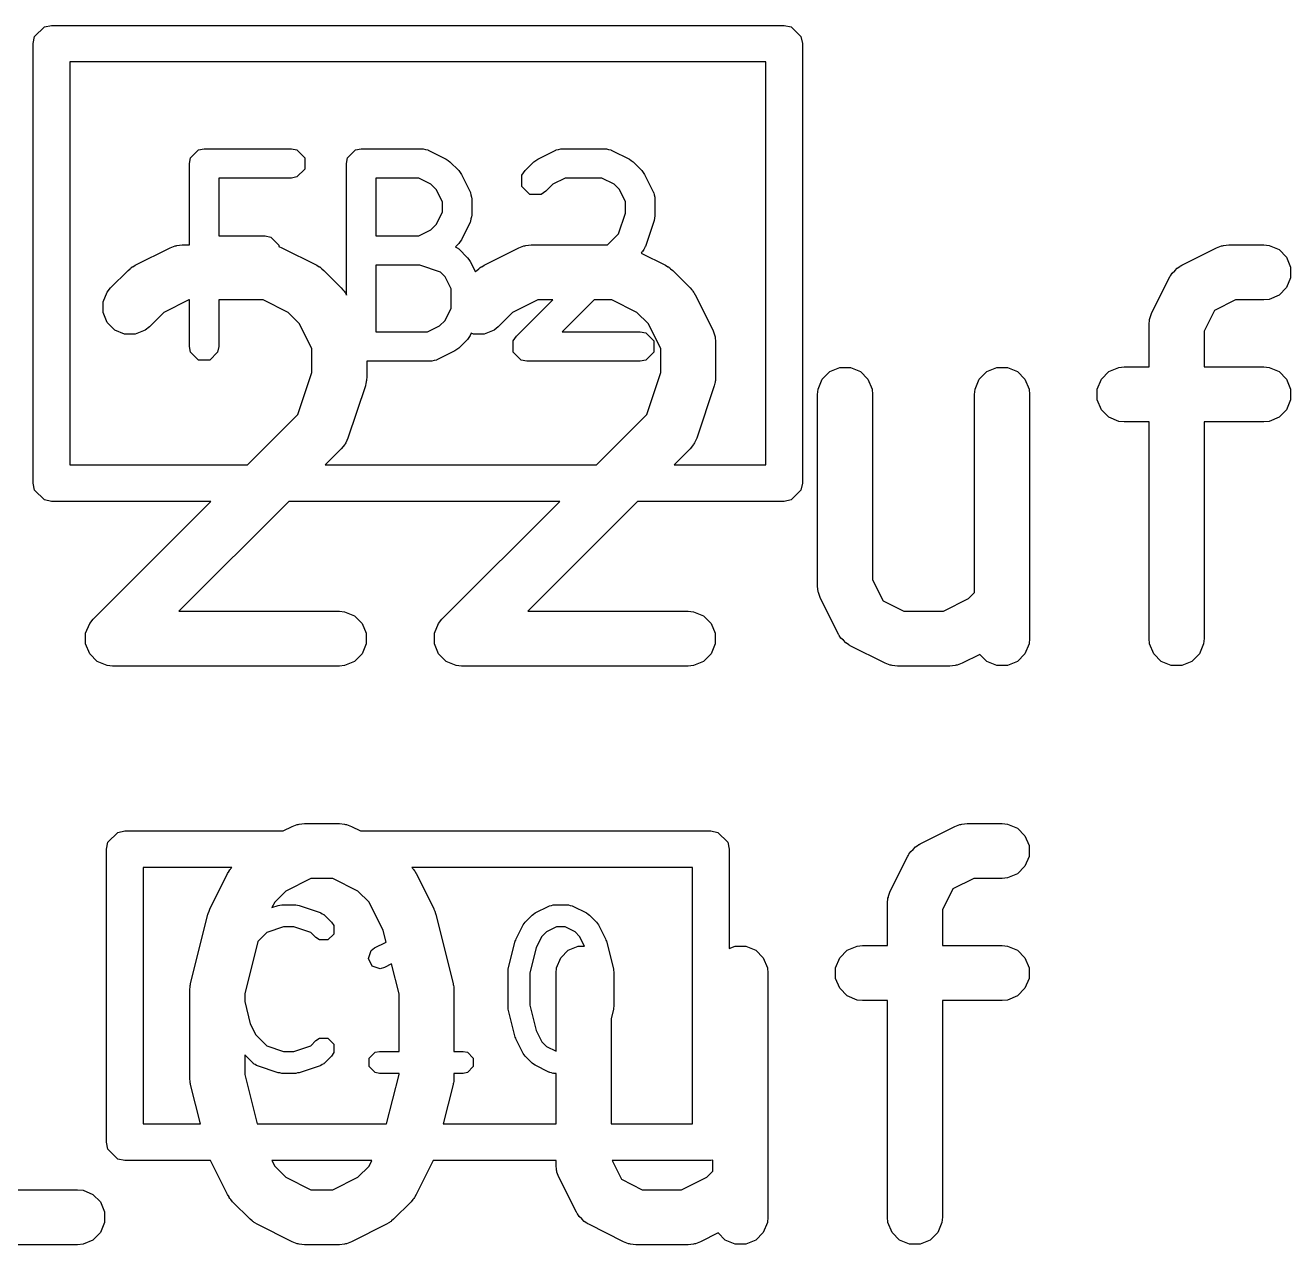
# Model space of a CAD drawing. Extents: x 2.08 to 4.63, y -4.92 to -2.81.
# Drawn here: x 3.757 to 3.893, y -3.4913 to -3.3602 of the extents above; entities that cross this region are included whole.
import ezdxf

# ---------------------------------------------------------------- set-up
doc = ezdxf.new("R2010")
doc.units = 0
doc.header["$MEASUREMENT"] = 0
doc.layers.add('BLACK', color=7, linetype='CONTINUOUS')

msp = doc.modelspace()

# ---------------------------------------------------------------- linework, layer by layer
at = {"layer": 'BLACK', "linetype": 'CONTINUOUS'}
for p, q in [((3.75802, -3.36145), (3.75909, -3.36039)), ((3.75909, -3.36039), (3.75984, -3.36024)), ((3.75984, -3.36024), (3.83858, -3.36024)), ((3.83858, -3.36024), (3.83934, -3.36039)), ((3.83934, -3.36039), (3.8404, -3.36145)), ((3.75787, -3.3622), (3.75802, -3.36145)), ((3.8404, -3.36145), (3.84055, -3.3622)), ((3.75787, -3.40945), (3.75787, -3.3622)), ((3.84055, -3.3622), (3.84055, -3.40945)), ((3.76181, -3.36417), (3.76181, -3.40748)), ((3.83661, -3.36417), (3.76181, -3.36417)), ((3.83661, -3.40748), (3.83661, -3.36417)), ((3.77479, -3.37448), (3.77564, -3.37363)), ((3.77564, -3.37363), (3.77625, -3.37351)), ((3.77625, -3.37351), (3.78562, -3.37351)), ((3.78562, -3.37351), (3.78622, -3.37363)), ((3.78622, -3.37363), (3.78708, -3.37448)), ((3.79166, -3.37448), (3.79252, -3.37363)), ((3.79252, -3.37363), (3.79312, -3.37351)), ((3.79312, -3.37351), (3.79968, -3.37351)), ((3.79968, -3.37351), (3.79976, -3.37353)), ((3.79976, -3.37353), (3.79979, -3.37351)), ((3.79979, -3.37351), (3.80004, -3.37358)), ((3.80004, -3.37358), (3.80028, -3.37363)), ((3.80028, -3.37363), (3.80031, -3.37366)), ((3.80031, -3.37366), (3.80039, -3.37368)), ((3.80039, -3.37368), (3.80226, -3.37461)), ((3.8121, -3.37461), (3.81398, -3.37368)), ((3.81398, -3.37368), (3.81405, -3.37366)), ((3.81405, -3.37366), (3.81408, -3.37363)), ((3.81408, -3.37363), (3.81432, -3.37358)), ((3.81432, -3.37358), (3.81457, -3.37351)), ((3.81457, -3.37351), (3.8146, -3.37353)), ((3.8146, -3.37353), (3.81468, -3.37351)), ((3.81468, -3.37351), (3.81937, -3.37351)), ((3.81937, -3.37351), (3.81944, -3.37353)), ((3.81944, -3.37353), (3.81948, -3.37351)), ((3.81948, -3.37351), (3.81972, -3.37358)), ((3.81972, -3.37358), (3.81997, -3.37363)), ((3.81997, -3.37363), (3.81999, -3.37366)), ((3.81999, -3.37366), (3.82007, -3.37368)), ((3.82007, -3.37368), (3.82195, -3.37461)), ((3.77467, -3.37508), (3.77479, -3.37448)), ((3.77467, -3.38385), (3.77467, -3.37508)), ((3.78708, -3.37569), (3.78622, -3.37654)), ((3.78708, -3.37448), (3.78708, -3.37569)), ((3.79154, -3.37508), (3.79166, -3.37448)), ((3.79154, -3.38924), (3.79154, -3.37508)), ((3.80226, -3.37461), (3.80246, -3.37477)), ((3.80246, -3.37477), (3.80267, -3.37491)), ((3.80267, -3.37491), (3.80361, -3.37585)), ((3.81075, -3.37585), (3.81169, -3.37491)), ((3.81169, -3.37491), (3.8119, -3.37477)), ((3.8119, -3.37477), (3.8121, -3.37461)), ((3.82195, -3.37461), (3.82214, -3.37477)), ((3.82214, -3.37477), (3.82235, -3.37491)), ((3.82235, -3.37491), (3.82329, -3.37585)), ((3.78562, -3.37666), (3.77782, -3.37666)), ((3.77782, -3.37666), (3.77782, -3.38288)), ((3.78622, -3.37654), (3.78562, -3.37666)), ((3.79931, -3.37666), (3.79469, -3.37666)), ((3.79469, -3.37666), (3.79469, -3.38288)), ((3.80062, -3.37732), (3.79931, -3.37666)), ((3.80361, -3.37585), (3.80375, -3.37606)), ((3.80375, -3.37606), (3.8039, -3.37626)), ((3.8039, -3.37626), (3.80484, -3.37813)), ((3.81041, -3.37636), (3.81075, -3.37585)), ((3.81041, -3.37756), (3.81041, -3.37636)), ((3.81505, -3.37666), (3.81374, -3.37732)), ((3.81899, -3.37666), (3.81505, -3.37666)), ((3.82031, -3.37732), (3.81899, -3.37666)), ((3.82329, -3.37585), (3.82343, -3.37606)), ((3.82343, -3.37606), (3.82359, -3.37626)), ((3.82359, -3.37626), (3.82452, -3.37813)), ((3.8012, -3.37789), (3.80062, -3.37732)), ((3.80186, -3.37921), (3.8012, -3.37789)), ((3.80484, -3.37813), (3.80486, -3.37821)), ((3.80486, -3.37821), (3.80489, -3.37823)), ((3.80489, -3.37823), (3.80493, -3.37848)), ((3.81126, -3.37841), (3.81041, -3.37756)), ((3.81247, -3.37841), (3.81126, -3.37841)), ((3.81298, -3.37807), (3.81247, -3.37841)), ((3.81374, -3.37732), (3.81298, -3.37807)), ((3.82088, -3.37789), (3.82031, -3.37732)), ((3.82154, -3.37921), (3.82088, -3.37789)), ((3.82452, -3.37813), (3.82455, -3.37821)), ((3.82455, -3.37821), (3.82457, -3.37823)), ((3.82457, -3.37823), (3.82462, -3.37848)), ((3.80186, -3.38034), (3.80186, -3.37921)), ((3.80493, -3.37848), (3.805, -3.37872)), ((3.805, -3.37872), (3.80499, -3.37876)), ((3.80499, -3.37876), (3.80501, -3.37883)), ((3.80501, -3.37883), (3.80501, -3.38071)), ((3.82154, -3.38045), (3.82154, -3.37921)), ((3.82462, -3.37848), (3.82469, -3.37872)), ((3.82469, -3.37872), (3.82468, -3.37876)), ((3.82468, -3.37876), (3.82469, -3.37883)), ((3.82469, -3.37883), (3.82469, -3.38071)), ((3.8012, -3.38165), (3.80186, -3.38034)), ((3.80493, -3.38106), (3.80489, -3.38131)), ((3.805, -3.38082), (3.80493, -3.38106)), ((3.80501, -3.38071), (3.80499, -3.38079)), ((3.80499, -3.38079), (3.805, -3.38082)), ((3.8208, -3.38267), (3.82154, -3.38045)), ((3.82464, -3.38096), (3.82461, -3.38121)), ((3.82469, -3.38071), (3.82464, -3.38096)), ((3.79931, -3.38288), (3.80062, -3.38223)), ((3.80062, -3.38223), (3.8012, -3.38165)), ((3.80484, -3.38141), (3.8039, -3.38329)), ((3.80486, -3.38134), (3.80484, -3.38141)), ((3.80489, -3.38131), (3.80486, -3.38134)), ((3.82461, -3.38121), (3.82367, -3.38402)), ((3.77323, -3.38395), (3.77333, -3.38391)), ((3.77333, -3.38391), (3.7739, -3.38385)), ((3.7739, -3.38385), (3.77467, -3.38385)), ((3.77782, -3.38288), (3.78281, -3.38288)), ((3.78281, -3.38288), (3.78341, -3.383)), ((3.78341, -3.383), (3.78426, -3.38386)), ((3.78426, -3.38386), (3.78426, -3.38403)), ((3.79469, -3.38288), (3.79931, -3.38288)), ((3.80361, -3.3837), (3.80326, -3.38405)), ((3.80375, -3.38349), (3.80361, -3.3837)), ((3.8039, -3.38329), (3.80375, -3.38349)), ((3.81072, -3.38395), (3.81082, -3.38391)), ((3.81082, -3.38391), (3.8114, -3.38385)), ((3.8114, -3.38385), (3.81962, -3.38385)), ((3.81962, -3.38385), (3.8208, -3.38267)), ((3.88572, -3.38395), (3.88581, -3.38391)), ((3.88581, -3.38391), (3.88639, -3.38385)), ((3.88639, -3.38385), (3.89014, -3.38385)), ((3.89014, -3.38385), (3.89071, -3.38391)), ((3.89071, -3.38391), (3.89178, -3.38435)), ((3.76883, -3.38604), (3.77258, -3.38416)), ((3.77258, -3.38416), (3.77312, -3.38396)), ((3.77312, -3.38396), (3.77323, -3.38395)), ((3.78426, -3.38403), (3.7846, -3.38416)), ((3.7846, -3.38416), (3.78835, -3.38604)), ((3.80326, -3.38405), (3.80331, -3.38408)), ((3.80331, -3.38408), (3.80353, -3.38421)), ((3.80353, -3.38421), (3.80354, -3.38424)), ((3.80354, -3.38424), (3.80361, -3.38428)), ((3.80361, -3.38428), (3.80454, -3.38522)), ((3.80454, -3.38522), (3.80468, -3.38543)), ((3.80633, -3.38604), (3.81008, -3.38416)), ((3.81008, -3.38416), (3.81062, -3.38396)), ((3.81062, -3.38396), (3.81072, -3.38395)), ((3.82329, -3.38463), (3.82321, -3.38472)), ((3.82321, -3.38472), (3.82584, -3.38604)), ((3.82334, -3.38457), (3.82329, -3.38463)), ((3.82337, -3.38455), (3.82334, -3.38457)), ((3.82349, -3.38433), (3.82337, -3.38455)), ((3.82363, -3.38412), (3.82349, -3.38433)), ((3.82367, -3.38402), (3.82363, -3.38409)), ((3.82363, -3.38409), (3.82363, -3.38412)), ((3.88132, -3.38604), (3.88507, -3.38416)), ((3.88507, -3.38416), (3.88561, -3.38396)), ((3.88561, -3.38396), (3.88572, -3.38395)), ((3.89178, -3.38435), (3.89259, -3.38516)), ((3.89259, -3.38516), (3.89303, -3.38623)), ((3.76619, -3.38847), (3.76807, -3.38659)), ((3.76807, -3.38659), (3.76829, -3.3864)), ((3.76829, -3.3864), (3.76834, -3.38635)), ((3.76834, -3.38635), (3.76843, -3.38629)), ((3.76843, -3.38629), (3.76851, -3.38622)), ((3.76851, -3.38622), (3.76859, -3.38619)), ((3.76859, -3.38619), (3.76883, -3.38604)), ((3.78835, -3.38604), (3.7886, -3.38619)), ((3.7886, -3.38619), (3.78867, -3.38622)), ((3.78867, -3.38622), (3.78875, -3.38629)), ((3.78875, -3.38629), (3.78884, -3.38635)), ((3.78884, -3.38635), (3.78889, -3.3864)), ((3.78889, -3.3864), (3.78911, -3.38659)), ((3.78911, -3.38659), (3.79099, -3.38847)), ((3.79943, -3.38603), (3.79469, -3.38603)), ((3.79469, -3.38603), (3.79469, -3.39319)), ((3.80164, -3.38677), (3.79943, -3.38603)), ((3.80468, -3.38543), (3.80484, -3.38563)), ((3.80484, -3.38563), (3.8054, -3.38675)), ((3.8054, -3.38675), (3.80556, -3.38659)), ((3.80556, -3.38659), (3.80579, -3.3864)), ((3.80579, -3.3864), (3.80584, -3.38635)), ((3.80584, -3.38635), (3.80593, -3.38629)), ((3.80593, -3.38629), (3.80601, -3.38622)), ((3.80601, -3.38622), (3.80608, -3.38619)), ((3.80608, -3.38619), (3.80633, -3.38604)), ((3.82584, -3.38604), (3.82609, -3.38619)), ((3.82609, -3.38619), (3.82616, -3.38622)), ((3.82616, -3.38622), (3.82624, -3.38629)), ((3.82624, -3.38629), (3.82633, -3.38635)), ((3.82633, -3.38635), (3.82638, -3.3864)), ((3.82638, -3.3864), (3.82661, -3.38659)), ((3.82661, -3.38659), (3.82848, -3.38847)), ((3.88031, -3.38687), (3.88059, -3.38663)), ((3.88059, -3.38663), (3.88083, -3.38635)), ((3.88083, -3.38635), (3.88112, -3.38616)), ((3.88112, -3.38616), (3.88118, -3.38611)), ((3.88118, -3.38611), (3.88122, -3.3861)), ((3.88122, -3.3861), (3.88132, -3.38604)), ((3.89303, -3.38623), (3.89303, -3.38738)), ((3.80214, -3.38727), (3.80164, -3.38677)), ((3.80279, -3.38858), (3.80214, -3.38727)), ((3.87812, -3.39111), (3.88, -3.38736)), ((3.88, -3.38736), (3.88006, -3.38726)), ((3.88006, -3.38726), (3.88007, -3.38722)), ((3.88007, -3.38722), (3.88012, -3.38716)), ((3.88012, -3.38716), (3.88031, -3.38687)), ((3.89303, -3.38738), (3.89259, -3.38844)), ((3.76538, -3.38998), (3.76582, -3.38891)), ((3.76582, -3.38891), (3.76619, -3.38847)), ((3.79099, -3.38847), (3.79117, -3.38869)), ((3.79117, -3.38869), (3.79123, -3.38874)), ((3.79123, -3.38874), (3.79129, -3.38883)), ((3.79129, -3.38883), (3.79136, -3.38891)), ((3.79136, -3.38891), (3.79139, -3.38898)), ((3.79139, -3.38898), (3.79154, -3.38923)), ((3.79154, -3.38923), (3.79154, -3.38924)), ((3.80279, -3.39065), (3.80279, -3.38858)), ((3.82848, -3.38847), (3.82867, -3.38869)), ((3.82867, -3.38869), (3.82873, -3.38874)), ((3.82873, -3.38874), (3.82879, -3.38883)), ((3.82879, -3.38883), (3.82885, -3.38891)), ((3.82885, -3.38891), (3.82888, -3.38898)), ((3.82888, -3.38898), (3.82904, -3.38923)), ((3.82904, -3.38923), (3.83091, -3.39298)), ((3.89178, -3.38926), (3.89071, -3.3897)), ((3.89259, -3.38844), (3.89178, -3.38926)), ((3.76538, -3.39113), (3.76538, -3.38998)), ((3.7746, -3.38976), (3.7719, -3.39111)), ((3.77467, -3.38976), (3.7746, -3.38976)), ((3.77467, -3.39477), (3.77467, -3.38976)), ((3.78258, -3.38976), (3.77782, -3.38976)), ((3.77782, -3.38976), (3.77782, -3.39477)), ((3.78528, -3.39111), (3.78258, -3.38976)), ((3.80214, -3.39196), (3.80279, -3.39065)), ((3.8121, -3.38976), (3.8094, -3.39111)), ((3.80982, -3.39366), (3.81372, -3.38976)), ((3.81372, -3.38976), (3.8121, -3.38976)), ((3.81817, -3.38976), (3.81473, -3.39319)), ((3.82008, -3.38976), (3.81817, -3.38976)), ((3.82277, -3.39111), (3.82008, -3.38976)), ((3.88709, -3.38976), (3.88484, -3.39088)), ((3.89014, -3.38976), (3.88709, -3.38976)), ((3.89071, -3.3897), (3.89014, -3.38976)), ((3.76582, -3.39219), (3.76538, -3.39113)), ((3.7719, -3.39111), (3.77037, -3.39264)), ((3.78647, -3.3923), (3.78528, -3.39111)), ((3.80156, -3.39254), (3.80214, -3.39196)), ((3.8094, -3.39111), (3.80786, -3.39264)), ((3.82397, -3.3923), (3.82277, -3.39111)), ((3.87781, -3.39243), (3.87787, -3.39185)), ((3.87787, -3.39185), (3.87791, -3.39175)), ((3.87791, -3.39175), (3.87792, -3.39165)), ((3.87792, -3.39165), (3.87812, -3.39111)), ((3.88484, -3.39088), (3.88372, -3.39313)), ((3.76664, -3.39301), (3.76582, -3.39219)), ((3.7677, -3.39345), (3.76664, -3.39301)), ((3.76992, -3.39301), (3.76885, -3.39345)), ((3.77037, -3.39264), (3.76992, -3.39301)), ((3.78782, -3.395), (3.78647, -3.3923)), ((3.79469, -3.39319), (3.80025, -3.39319)), ((3.80025, -3.39319), (3.80156, -3.39254)), ((3.80496, -3.39335), (3.80484, -3.3936)), ((3.8052, -3.39345), (3.80496, -3.39335)), ((3.80741, -3.39301), (3.80635, -3.39345)), ((3.80786, -3.39264), (3.80741, -3.39301)), ((3.81473, -3.39319), (3.82312, -3.39319)), ((3.82312, -3.39319), (3.82372, -3.39331)), ((3.82372, -3.39331), (3.82457, -3.39417)), ((3.82532, -3.395), (3.82397, -3.3923)), ((3.83091, -3.39298), (3.83112, -3.39352)), ((3.87781, -3.39697), (3.87781, -3.39243)), ((3.88372, -3.39313), (3.88372, -3.39697)), ((3.76885, -3.39345), (3.7677, -3.39345)), ((3.77479, -3.39537), (3.77467, -3.39477)), ((3.77782, -3.39477), (3.7777, -3.39537)), ((3.80454, -3.39401), (3.80361, -3.39495)), ((3.80468, -3.3938), (3.80454, -3.39401)), ((3.80484, -3.3936), (3.80468, -3.3938)), ((3.80635, -3.39345), (3.8052, -3.39345)), ((3.80947, -3.39417), (3.80982, -3.39366)), ((3.80947, -3.39537), (3.80947, -3.39417)), ((3.82457, -3.39417), (3.82457, -3.39537)), ((3.83112, -3.39352), (3.83113, -3.39363)), ((3.83113, -3.39363), (3.83117, -3.39373)), ((3.83117, -3.39373), (3.83122, -3.3943)), ((3.83122, -3.3943), (3.83122, -3.39805)), ((3.77564, -3.39622), (3.77479, -3.39537)), ((3.7777, -3.39537), (3.77685, -3.39622)), ((3.78782, -3.39757), (3.78782, -3.395)), ((3.8032, -3.39524), (3.80132, -3.39618)), ((3.8034, -3.39509), (3.8032, -3.39524)), ((3.80361, -3.39495), (3.8034, -3.39509)), ((3.81033, -3.39622), (3.80947, -3.39537)), ((3.82457, -3.39537), (3.82372, -3.39622)), ((3.82532, -3.39757), (3.82532, -3.395)), ((3.77685, -3.39622), (3.77564, -3.39622)), ((3.80062, -3.39634), (3.79373, -3.39634)), ((3.79373, -3.39634), (3.79373, -3.39805)), ((3.8007, -3.39633), (3.80062, -3.39634)), ((3.80073, -3.39634), (3.8007, -3.39633)), ((3.80097, -3.39627), (3.80073, -3.39634)), ((3.80122, -3.39622), (3.80097, -3.39627)), ((3.80125, -3.3962), (3.80122, -3.39622)), ((3.80132, -3.39618), (3.80125, -3.3962)), ((3.81093, -3.39634), (3.81033, -3.39622)), ((3.82312, -3.39634), (3.81093, -3.39634)), ((3.82372, -3.39622), (3.82312, -3.39634)), ((3.84269, -3.39829), (3.8435, -3.39747)), ((3.8435, -3.39747), (3.84457, -3.39703)), ((3.84457, -3.39703), (3.84572, -3.39703)), ((3.84572, -3.39703), (3.84678, -3.39747)), ((3.84678, -3.39747), (3.8476, -3.39829)), ((3.85956, -3.39829), (3.86038, -3.39747)), ((3.86038, -3.39747), (3.86144, -3.39703)), ((3.86144, -3.39703), (3.86259, -3.39703)), ((3.86259, -3.39703), (3.86366, -3.39747)), ((3.86366, -3.39747), (3.86447, -3.39829)), ((3.87269, -3.39829), (3.8735, -3.39747)), ((3.8735, -3.39747), (3.87456, -3.39703)), ((3.87456, -3.39703), (3.87514, -3.39697)), ((3.87514, -3.39697), (3.87781, -3.39697)), ((3.88372, -3.39697), (3.89014, -3.39697)), ((3.89014, -3.39697), (3.89071, -3.39703)), ((3.89071, -3.39703), (3.89178, -3.39747)), ((3.89178, -3.39747), (3.89259, -3.39829)), ((3.78632, -3.40208), (3.78782, -3.39757)), ((3.79364, -3.3987), (3.79358, -3.39899)), ((3.79367, -3.39863), (3.79364, -3.3987)), ((3.79368, -3.39852), (3.79367, -3.39863)), ((3.79371, -3.39842), (3.79368, -3.39852)), ((3.79373, -3.39805), (3.7937, -3.39834)), ((3.7937, -3.39834), (3.79371, -3.39842)), ((3.82382, -3.40208), (3.82532, -3.39757)), ((3.83114, -3.3987), (3.83107, -3.39899)), ((3.83117, -3.39863), (3.83114, -3.3987)), ((3.83118, -3.39852), (3.83117, -3.39863)), ((3.8312, -3.39842), (3.83118, -3.39852)), ((3.83122, -3.39805), (3.8312, -3.39834)), ((3.8312, -3.39834), (3.8312, -3.39842)), ((3.84225, -3.39935), (3.84269, -3.39829)), ((3.8476, -3.39829), (3.84804, -3.39935)), ((3.85912, -3.39935), (3.85956, -3.39829)), ((3.86447, -3.39829), (3.86491, -3.39935)), ((3.87224, -3.39935), (3.87269, -3.39829)), ((3.89259, -3.39829), (3.89303, -3.39935)), ((3.79358, -3.39899), (3.7917, -3.40461)), ((3.83107, -3.39899), (3.8292, -3.40461)), ((3.84219, -3.39993), (3.84225, -3.39935)), ((3.84219, -3.42055), (3.84219, -3.39993)), ((3.84804, -3.39935), (3.8481, -3.39993)), ((3.8481, -3.39993), (3.8481, -3.41985)), ((3.85906, -3.39993), (3.85912, -3.39935)), ((3.85906, -3.4212), (3.85906, -3.39993)), ((3.86491, -3.39935), (3.86497, -3.39993)), ((3.86497, -3.39993), (3.86497, -3.42617)), ((3.87224, -3.4005), (3.87224, -3.39935)), ((3.89303, -3.39935), (3.89303, -3.4005)), ((3.87269, -3.40157), (3.87224, -3.4005)), ((3.8735, -3.40238), (3.87269, -3.40157)), ((3.89259, -3.40157), (3.89178, -3.40238)), ((3.89303, -3.4005), (3.89259, -3.40157)), ((3.78092, -3.40748), (3.78632, -3.40208)), ((3.81842, -3.40748), (3.82382, -3.40208)), ((3.87456, -3.40282), (3.8735, -3.40238)), ((3.87514, -3.40288), (3.87456, -3.40282)), ((3.87781, -3.40288), (3.87514, -3.40288)), ((3.87781, -3.42617), (3.87781, -3.40288)), ((3.89014, -3.40288), (3.88372, -3.40288)), ((3.88372, -3.40288), (3.88372, -3.42617)), ((3.89071, -3.40282), (3.89014, -3.40288)), ((3.89178, -3.40238), (3.89071, -3.40282)), ((3.79136, -3.40532), (3.79099, -3.40576)), ((3.7914, -3.40522), (3.79136, -3.40532)), ((3.79147, -3.40514), (3.7914, -3.40522)), ((3.7917, -3.40461), (3.79147, -3.40514)), ((3.82885, -3.40532), (3.82848, -3.40576)), ((3.82889, -3.40522), (3.82885, -3.40532)), ((3.82896, -3.40514), (3.82889, -3.40522)), ((3.8292, -3.40461), (3.82896, -3.40514)), ((3.79099, -3.40576), (3.78927, -3.40748)), ((3.82848, -3.40576), (3.82677, -3.40748)), ((3.76181, -3.40748), (3.78092, -3.40748)), ((3.78927, -3.40748), (3.81842, -3.40748)), ((3.82677, -3.40748), (3.83661, -3.40748)), ((3.75802, -3.4102), (3.75787, -3.40945)), ((3.84055, -3.40945), (3.8404, -3.4102)), ((3.75909, -3.41127), (3.75802, -3.4102)), ((3.8404, -3.4102), (3.83934, -3.41127)), ((3.75984, -3.41142), (3.75909, -3.41127)), ((3.77698, -3.41142), (3.75984, -3.41142)), ((3.76432, -3.42409), (3.77698, -3.41142)), ((3.78534, -3.41142), (3.77353, -3.42322)), ((3.81448, -3.41142), (3.78534, -3.41142)), ((3.80181, -3.42409), (3.81448, -3.41142)), ((3.82283, -3.41142), (3.81103, -3.42322)), ((3.83858, -3.41142), (3.82283, -3.41142)), ((3.83934, -3.41127), (3.83858, -3.41142)), ((3.84225, -3.42113), (3.84219, -3.42055)), ((3.8481, -3.41985), (3.84922, -3.4221)), ((3.84229, -3.42122), (3.84225, -3.42113)), ((3.8423, -3.42133), (3.84229, -3.42122)), ((3.8425, -3.42187), (3.8423, -3.42133)), ((3.84438, -3.42562), (3.8425, -3.42187)), ((3.8557, -3.42322), (3.85839, -3.42187)), ((3.85839, -3.42187), (3.85906, -3.4212)), ((3.77353, -3.42322), (3.79078, -3.42322)), ((3.79078, -3.42322), (3.79135, -3.42328)), ((3.79135, -3.42328), (3.79242, -3.42372)), ((3.81103, -3.42322), (3.82827, -3.42322)), ((3.82827, -3.42322), (3.82885, -3.42328)), ((3.82885, -3.42328), (3.82991, -3.42372)), ((3.84922, -3.4221), (3.85147, -3.42322)), ((3.85147, -3.42322), (3.8557, -3.42322)), ((3.76351, -3.4256), (3.76395, -3.42453)), ((3.76395, -3.42453), (3.76432, -3.42409)), ((3.79242, -3.42372), (3.79323, -3.42453)), ((3.79323, -3.42453), (3.79367, -3.4256)), ((3.801, -3.4256), (3.80144, -3.42453)), ((3.80144, -3.42453), (3.80181, -3.42409)), ((3.82991, -3.42372), (3.83073, -3.42453)), ((3.83073, -3.42453), (3.83117, -3.4256)), ((3.76351, -3.42675), (3.76351, -3.4256)), ((3.79367, -3.4256), (3.79367, -3.42675)), ((3.801, -3.42675), (3.801, -3.4256)), ((3.83117, -3.4256), (3.83117, -3.42675)), ((3.84444, -3.42572), (3.84438, -3.42562)), ((3.84445, -3.42576), (3.84444, -3.42572)), ((3.8445, -3.42582), (3.84445, -3.42576)), ((3.84469, -3.42611), (3.8445, -3.42582)), ((3.76395, -3.42781), (3.76351, -3.42675)), ((3.79367, -3.42675), (3.79323, -3.42781)), ((3.80144, -3.42781), (3.801, -3.42675)), ((3.83117, -3.42675), (3.83073, -3.42781)), ((3.84497, -3.42635), (3.84469, -3.42611)), ((3.84521, -3.42663), (3.84497, -3.42635)), ((3.8455, -3.42682), (3.84521, -3.42663)), ((3.84556, -3.42686), (3.8455, -3.42682)), ((3.8456, -3.42688), (3.84556, -3.42686)), ((3.8457, -3.42694), (3.8456, -3.42688)), ((3.84945, -3.42881), (3.8457, -3.42694)), ((3.86491, -3.42675), (3.86447, -3.42781)), ((3.86497, -3.42617), (3.86491, -3.42675)), ((3.87787, -3.42675), (3.87781, -3.42617)), ((3.87831, -3.42781), (3.87787, -3.42675)), ((3.88366, -3.42675), (3.88322, -3.42781)), ((3.88372, -3.42617), (3.88366, -3.42675)), ((3.76476, -3.42863), (3.76395, -3.42781)), ((3.76583, -3.42907), (3.76476, -3.42863)), ((3.79242, -3.42863), (3.79135, -3.42907)), ((3.79323, -3.42781), (3.79242, -3.42863)), ((3.80226, -3.42863), (3.80144, -3.42781)), ((3.80332, -3.42907), (3.80226, -3.42863)), ((3.82991, -3.42863), (3.82885, -3.42907)), ((3.83073, -3.42781), (3.82991, -3.42863)), ((3.85961, -3.42787), (3.85771, -3.42881)), ((3.86038, -3.42863), (3.85961, -3.42787)), ((3.86144, -3.42907), (3.86038, -3.42863)), ((3.86366, -3.42863), (3.86259, -3.42907)), ((3.86447, -3.42781), (3.86366, -3.42863)), ((3.87912, -3.42863), (3.87831, -3.42781)), ((3.88019, -3.42907), (3.87912, -3.42863)), ((3.88241, -3.42863), (3.88134, -3.42907)), ((3.88322, -3.42781), (3.88241, -3.42863)), ((3.7664, -3.42913), (3.76583, -3.42907)), ((3.79078, -3.42913), (3.7664, -3.42913)), ((3.79135, -3.42907), (3.79078, -3.42913)), ((3.8039, -3.42913), (3.80332, -3.42907)), ((3.82827, -3.42913), (3.8039, -3.42913)), ((3.82885, -3.42907), (3.82827, -3.42913)), ((3.84999, -3.42902), (3.84945, -3.42881)), ((3.85009, -3.42903), (3.84999, -3.42902)), ((3.85019, -3.42907), (3.85009, -3.42903)), ((3.85077, -3.42913), (3.85019, -3.42907)), ((3.85639, -3.42913), (3.85077, -3.42913)), ((3.85697, -3.42907), (3.85639, -3.42913)), ((3.85707, -3.42903), (3.85697, -3.42907)), ((3.85717, -3.42902), (3.85707, -3.42903)), ((3.85771, -3.42881), (3.85717, -3.42902)), ((3.86259, -3.42907), (3.86144, -3.42907)), ((3.88134, -3.42907), (3.88019, -3.42907)), ((3.78474, -3.44685), (3.78571, -3.44637)), ((3.78571, -3.44637), (3.78625, -3.44616)), ((3.78625, -3.44616), (3.78635, -3.44615)), ((3.78635, -3.44615), (3.78645, -3.44611)), ((3.78645, -3.44611), (3.78703, -3.44606)), ((3.78703, -3.44606), (3.79078, -3.44606)), ((3.79078, -3.44606), (3.79135, -3.44611)), ((3.79135, -3.44611), (3.79145, -3.44615)), ((3.79145, -3.44615), (3.79156, -3.44616)), ((3.79156, -3.44616), (3.7921, -3.44637)), ((3.7921, -3.44637), (3.79306, -3.44685)), ((3.8532, -3.44824), (3.85695, -3.44637)), ((3.85695, -3.44637), (3.85749, -3.44616)), ((3.85749, -3.44616), (3.85759, -3.44615)), ((3.85759, -3.44615), (3.85769, -3.44611)), ((3.85769, -3.44611), (3.85827, -3.44606)), ((3.85827, -3.44606), (3.86202, -3.44606)), ((3.86202, -3.44606), (3.86259, -3.44611)), ((3.86259, -3.44611), (3.86366, -3.44655)), ((3.7659, -3.44807), (3.76696, -3.447)), ((3.76696, -3.447), (3.76772, -3.44685)), ((3.76772, -3.44685), (3.78474, -3.44685)), ((3.79306, -3.44685), (3.83071, -3.44685)), ((3.83071, -3.44685), (3.83146, -3.447)), ((3.83146, -3.447), (3.83253, -3.44807)), ((3.86366, -3.44655), (3.86447, -3.44737)), ((3.86447, -3.44737), (3.86491, -3.44843)), ((3.76575, -3.44882), (3.7659, -3.44807)), ((3.76575, -3.48031), (3.76575, -3.44882)), ((3.83253, -3.44807), (3.83268, -3.44882)), ((3.83268, -3.44882), (3.83268, -3.4595)), ((3.852, -3.44936), (3.85219, -3.44907)), ((3.85219, -3.44907), (3.85247, -3.44883)), ((3.85247, -3.44883), (3.85271, -3.44855)), ((3.85271, -3.44855), (3.853, -3.44837)), ((3.853, -3.44837), (3.85306, -3.44832)), ((3.85306, -3.44832), (3.8531, -3.4483)), ((3.8531, -3.4483), (3.8532, -3.44824)), ((3.86491, -3.44843), (3.86491, -3.44958)), ((3.85, -3.45331), (3.85188, -3.44956)), ((3.85188, -3.44956), (3.85194, -3.44947)), ((3.85194, -3.44947), (3.85195, -3.44942)), ((3.85195, -3.44942), (3.852, -3.44936)), ((3.86491, -3.44958), (3.86447, -3.45065)), ((3.76969, -3.45079), (3.76969, -3.47835)), ((3.77922, -3.45079), (3.76969, -3.45079)), ((3.77689, -3.45519), (3.77876, -3.45144)), ((3.77876, -3.45144), (3.77892, -3.45119)), ((3.77892, -3.45119), (3.77895, -3.45112)), ((3.77895, -3.45112), (3.77901, -3.45104)), ((3.77901, -3.45104), (3.77907, -3.45095)), ((3.77907, -3.45095), (3.77913, -3.4509)), ((3.77913, -3.4509), (3.77922, -3.45079)), ((3.79858, -3.45079), (3.79867, -3.4509)), ((3.82874, -3.45079), (3.79858, -3.45079)), ((3.79867, -3.4509), (3.79873, -3.45095)), ((3.79873, -3.45095), (3.79879, -3.45104)), ((3.79879, -3.45104), (3.79886, -3.45112)), ((3.79886, -3.45112), (3.79889, -3.45119)), ((3.79889, -3.45119), (3.79904, -3.45144)), ((3.79904, -3.45144), (3.80092, -3.45519)), ((3.82874, -3.47835), (3.82874, -3.45079)), ((3.86259, -3.4519), (3.86202, -3.45196)), ((3.86366, -3.45146), (3.86259, -3.4519)), ((3.86447, -3.45065), (3.86366, -3.45146)), ((3.78772, -3.45196), (3.78503, -3.45331)), ((3.79008, -3.45196), (3.78772, -3.45196)), ((3.79278, -3.45331), (3.79008, -3.45196)), ((3.85672, -3.45308), (3.8556, -3.45533)), ((3.85896, -3.45196), (3.85672, -3.45308)), ((3.86202, -3.45196), (3.85896, -3.45196)), ((3.78383, -3.45451), (3.78354, -3.45509)), ((3.78503, -3.45331), (3.78383, -3.45451)), ((3.79397, -3.45451), (3.79278, -3.45331)), ((3.79549, -3.45754), (3.79397, -3.45451)), ((3.84969, -3.45463), (3.84975, -3.45406)), ((3.84969, -3.45918), (3.84969, -3.45463)), ((3.84975, -3.45406), (3.84979, -3.45396)), ((3.84979, -3.45396), (3.8498, -3.45385)), ((3.8498, -3.45385), (3.85, -3.45331)), ((3.77479, -3.46329), (3.77666, -3.45579)), ((3.77666, -3.45579), (3.77668, -3.45575)), ((3.77668, -3.45573), (3.77677, -3.45549)), ((3.77668, -3.45575), (3.77668, -3.45573)), ((3.77677, -3.45549), (3.77686, -3.45525)), ((3.77686, -3.45525), (3.77687, -3.45523)), ((3.77687, -3.45523), (3.77689, -3.45519)), ((3.78354, -3.45509), (3.78422, -3.45486)), ((3.78422, -3.45486), (3.7844, -3.45484)), ((3.7844, -3.45484), (3.78459, -3.4548)), ((3.78459, -3.4548), (3.78609, -3.4548)), ((3.78609, -3.4548), (3.78628, -3.45484)), ((3.78628, -3.45484), (3.78646, -3.45486)), ((3.78646, -3.45486), (3.78871, -3.45561)), ((3.78871, -3.45561), (3.78876, -3.45564)), ((3.78876, -3.45564), (3.78879, -3.45564)), ((3.78879, -3.45564), (3.78895, -3.45575)), ((3.78895, -3.45575), (3.78911, -3.45584)), ((3.78911, -3.45584), (3.78912, -3.45586)), ((3.78912, -3.45586), (3.78917, -3.4559)), ((3.78917, -3.4559), (3.78992, -3.45665)), ((3.80092, -3.45519), (3.80093, -3.45523)), ((3.80093, -3.45523), (3.80095, -3.45525)), ((3.80095, -3.45525), (3.80103, -3.45549)), ((3.80103, -3.45549), (3.80112, -3.45573)), ((3.80112, -3.45573), (3.80112, -3.45575)), ((3.80112, -3.45575), (3.80114, -3.45579)), ((3.80114, -3.45579), (3.80301, -3.46329)), ((3.81075, -3.45665), (3.8115, -3.4559)), ((3.8115, -3.4559), (3.81166, -3.45579)), ((3.81166, -3.45579), (3.81181, -3.45567)), ((3.81181, -3.45567), (3.81331, -3.45492)), ((3.81331, -3.45492), (3.81336, -3.45491)), ((3.81336, -3.45491), (3.81338, -3.45489)), ((3.81338, -3.45489), (3.81357, -3.45485)), ((3.81357, -3.45485), (3.81375, -3.4548)), ((3.81375, -3.4548), (3.81378, -3.45481)), ((3.81378, -3.45481), (3.81384, -3.4548)), ((3.81384, -3.4548), (3.81534, -3.4548)), ((3.81534, -3.4548), (3.81539, -3.45481)), ((3.81539, -3.45481), (3.81542, -3.4548)), ((3.81542, -3.4548), (3.8156, -3.45485)), ((3.8156, -3.45485), (3.81579, -3.45489)), ((3.81579, -3.45489), (3.81581, -3.45491)), ((3.81581, -3.45491), (3.81586, -3.45492)), ((3.81586, -3.45492), (3.81736, -3.45567)), ((3.81736, -3.45567), (3.81751, -3.45579)), ((3.81751, -3.45579), (3.81767, -3.4559)), ((3.81767, -3.4559), (3.81842, -3.45665)), ((3.8556, -3.45533), (3.8556, -3.45918)), ((3.78478, -3.45716), (3.78298, -3.45776)), ((3.7859, -3.45716), (3.78478, -3.45716)), ((3.7877, -3.45776), (3.7859, -3.45716)), ((3.78992, -3.45665), (3.79018, -3.45703)), ((3.79018, -3.45703), (3.79018, -3.45793)), ((3.80978, -3.45845), (3.81053, -3.45695)), ((3.81053, -3.45695), (3.81065, -3.4568)), ((3.81065, -3.4568), (3.81075, -3.45665)), ((3.81411, -3.45716), (3.81304, -3.4577)), ((3.81506, -3.45716), (3.81411, -3.45716)), ((3.81614, -3.4577), (3.81506, -3.45716)), ((3.81842, -3.45665), (3.81853, -3.4568)), ((3.81853, -3.4568), (3.81864, -3.45695)), ((3.81864, -3.45695), (3.81939, -3.45845)), ((3.78298, -3.45776), (3.78202, -3.45872)), ((3.78825, -3.45832), (3.7877, -3.45776)), ((3.78864, -3.45857), (3.78825, -3.45832)), ((3.78954, -3.45857), (3.78864, -3.45857)), ((3.79018, -3.45793), (3.78954, -3.45857)), ((3.79581, -3.4588), (3.79549, -3.45754)), ((3.80894, -3.46169), (3.80969, -3.45869)), ((3.80969, -3.45869), (3.80975, -3.45858)), ((3.80975, -3.45858), (3.80978, -3.45845)), ((3.81256, -3.45818), (3.81195, -3.45939)), ((3.81304, -3.4577), (3.81256, -3.45818)), ((3.81661, -3.45818), (3.81614, -3.4577)), ((3.81714, -3.45924), (3.81661, -3.45818)), ((3.81939, -3.45845), (3.81943, -3.45858)), ((3.81943, -3.45858), (3.81948, -3.45869)), ((3.81948, -3.45869), (3.82023, -3.46169)), ((3.78202, -3.45872), (3.78061, -3.46437)), ((3.79391, -3.46056), (3.7942, -3.45971)), ((3.7942, -3.45971), (3.79456, -3.45942)), ((3.79456, -3.45942), (3.79581, -3.4588)), ((3.81195, -3.45939), (3.81127, -3.46213)), ((3.81457, -3.46049), (3.81538, -3.45968)), ((3.81538, -3.45968), (3.81645, -3.45924)), ((3.81645, -3.45924), (3.81714, -3.45924)), ((3.83268, -3.4595), (3.83332, -3.45924)), ((3.83332, -3.45924), (3.83447, -3.45924)), ((3.83447, -3.45924), (3.83554, -3.45968)), ((3.83554, -3.45968), (3.83635, -3.46049)), ((3.84456, -3.46049), (3.84538, -3.45968)), ((3.84538, -3.45968), (3.84644, -3.45924)), ((3.84644, -3.45924), (3.84702, -3.45918)), ((3.84702, -3.45918), (3.84969, -3.45918)), ((3.8556, -3.45918), (3.86202, -3.45918)), ((3.86202, -3.45918), (3.86259, -3.45924)), ((3.86259, -3.45924), (3.86366, -3.45968)), ((3.86366, -3.45968), (3.86447, -3.46049)), ((3.79431, -3.46137), (3.79391, -3.46056)), ((3.79517, -3.46166), (3.79431, -3.46137)), ((3.79639, -3.46115), (3.79562, -3.46154)), ((3.7972, -3.46437), (3.79639, -3.46115)), ((3.81413, -3.46156), (3.81457, -3.46049)), ((3.83635, -3.46049), (3.83679, -3.46156)), ((3.84412, -3.46156), (3.84456, -3.46049)), ((3.86447, -3.46049), (3.86491, -3.46156)), ((3.79562, -3.46154), (3.79517, -3.46166)), ((3.80891, -3.46198), (3.80893, -3.46184)), ((3.80891, -3.46573), (3.80891, -3.46198)), ((3.80893, -3.46184), (3.80894, -3.46169)), ((3.81127, -3.46213), (3.81127, -3.46558)), ((3.81407, -3.46213), (3.81413, -3.46156)), ((3.81407, -3.47053), (3.81407, -3.46213)), ((3.82023, -3.46169), (3.82024, -3.46184)), ((3.82024, -3.46184), (3.82027, -3.46198)), ((3.82027, -3.46198), (3.82027, -3.46573)), ((3.83679, -3.46156), (3.83685, -3.46213)), ((3.83685, -3.46213), (3.83685, -3.48838)), ((3.84412, -3.46271), (3.84412, -3.46156)), ((3.84456, -3.46377), (3.84412, -3.46271)), ((3.86491, -3.46271), (3.86447, -3.46377)), ((3.86491, -3.46156), (3.86491, -3.46271)), ((3.7747, -3.46386), (3.77474, -3.46365)), ((3.77471, -3.46391), (3.7747, -3.46386)), ((3.7747, -3.46401), (3.77471, -3.46391)), ((3.7747, -3.47338), (3.7747, -3.46401)), ((3.77474, -3.46365), (3.77476, -3.46343)), ((3.77476, -3.46343), (3.77477, -3.46339)), ((3.77477, -3.46339), (3.77479, -3.46329)), ((3.80301, -3.46329), (3.80303, -3.46339)), ((3.80303, -3.46339), (3.80305, -3.46343)), ((3.80305, -3.46343), (3.80307, -3.46365)), ((3.80307, -3.46365), (3.8031, -3.46386)), ((3.8031, -3.46386), (3.80309, -3.46391)), ((3.80309, -3.46391), (3.8031, -3.46401)), ((3.8031, -3.46401), (3.8031, -3.47055)), ((3.84538, -3.46459), (3.84456, -3.46377)), ((3.86447, -3.46377), (3.86366, -3.46459)), ((3.78061, -3.46437), (3.78061, -3.46517)), ((3.78061, -3.46517), (3.7812, -3.46757)), ((3.7972, -3.47055), (3.7972, -3.46437)), ((3.84644, -3.46503), (3.84538, -3.46459)), ((3.84702, -3.46508), (3.84644, -3.46503)), ((3.84969, -3.46508), (3.84702, -3.46508)), ((3.84969, -3.48838), (3.84969, -3.46508)), ((3.86202, -3.46508), (3.8556, -3.46508)), ((3.8556, -3.46508), (3.8556, -3.48838)), ((3.86259, -3.46503), (3.86202, -3.46508)), ((3.86366, -3.46459), (3.86259, -3.46503)), ((3.80893, -3.46587), (3.80891, -3.46573)), ((3.80894, -3.46602), (3.80893, -3.46587)), ((3.80969, -3.46902), (3.80894, -3.46602)), ((3.81127, -3.46558), (3.81195, -3.46832)), ((3.82023, -3.46602), (3.81998, -3.46704)), ((3.82024, -3.46587), (3.82023, -3.46602)), ((3.82027, -3.46573), (3.82024, -3.46587)), ((3.7812, -3.46757), (3.78181, -3.46878)), ((3.81998, -3.46704), (3.81998, -3.47835)), ((3.78181, -3.46878), (3.78298, -3.46995)), ((3.7877, -3.46995), (3.78825, -3.46939)), ((3.78825, -3.46939), (3.78864, -3.46914)), ((3.78864, -3.46914), (3.78954, -3.46914)), ((3.78954, -3.46914), (3.79018, -3.46978)), ((3.80975, -3.46913), (3.80969, -3.46902)), ((3.80978, -3.46926), (3.80975, -3.46913)), ((3.81053, -3.47076), (3.80978, -3.46926)), ((3.81195, -3.46832), (3.81256, -3.46953)), ((3.81256, -3.46953), (3.81304, -3.47001)), ((3.7815, -3.47181), (3.78061, -3.47092)), ((3.78061, -3.47092), (3.78061, -3.47302)), ((3.78298, -3.46995), (3.78478, -3.47055)), ((3.78478, -3.47055), (3.7859, -3.47055)), ((3.7859, -3.47055), (3.7877, -3.46995)), ((3.79018, -3.47068), (3.78992, -3.47106)), ((3.79018, -3.46978), (3.79018, -3.47068)), ((3.794, -3.47128), (3.79464, -3.47064)), ((3.79464, -3.47064), (3.79509, -3.47055)), ((3.79509, -3.47055), (3.7972, -3.47055)), ((3.8031, -3.47055), (3.80409, -3.47055)), ((3.80409, -3.47055), (3.80454, -3.47064)), ((3.80454, -3.47064), (3.80518, -3.47128)), ((3.81065, -3.47091), (3.81053, -3.47076)), ((3.81075, -3.47106), (3.81065, -3.47091)), ((3.81304, -3.47001), (3.81407, -3.47053)), ((3.78155, -3.47185), (3.7815, -3.47181)), ((3.78157, -3.47187), (3.78155, -3.47185)), ((3.78173, -3.47197), (3.78157, -3.47187)), ((3.78189, -3.47207), (3.78173, -3.47197)), ((3.78191, -3.47207), (3.78189, -3.47207)), ((3.78197, -3.4721), (3.78191, -3.47207)), ((3.78422, -3.47285), (3.78197, -3.4721)), ((3.78871, -3.4721), (3.78646, -3.47285)), ((3.78876, -3.47207), (3.78871, -3.4721)), ((3.78879, -3.47207), (3.78876, -3.47207)), ((3.78895, -3.47197), (3.78879, -3.47207)), ((3.78911, -3.47187), (3.78895, -3.47197)), ((3.78912, -3.47185), (3.78911, -3.47187)), ((3.78917, -3.47181), (3.78912, -3.47185)), ((3.78992, -3.47106), (3.78917, -3.47181)), ((3.794, -3.47218), (3.794, -3.47128)), ((3.79464, -3.47282), (3.794, -3.47218)), ((3.80518, -3.47218), (3.80454, -3.47282)), ((3.80518, -3.47128), (3.80518, -3.47218)), ((3.8115, -3.47181), (3.81075, -3.47106)), ((3.81166, -3.47192), (3.8115, -3.47181)), ((3.81181, -3.47204), (3.81166, -3.47192)), ((3.81331, -3.47279), (3.81181, -3.47204)), ((3.77471, -3.47348), (3.7747, -3.47338)), ((3.7747, -3.47352), (3.77471, -3.47348)), ((3.77474, -3.47374), (3.7747, -3.47352)), ((3.78061, -3.47302), (3.78194, -3.47835)), ((3.7844, -3.47287), (3.78422, -3.47285)), ((3.78459, -3.47291), (3.7844, -3.47287)), ((3.78609, -3.47291), (3.78459, -3.47291)), ((3.78627, -3.47287), (3.78609, -3.47291)), ((3.78646, -3.47285), (3.78627, -3.47287)), ((3.79509, -3.47291), (3.79464, -3.47282)), ((3.7972, -3.47291), (3.79509, -3.47291)), ((3.79586, -3.47835), (3.7972, -3.47302)), ((3.7972, -3.47302), (3.7972, -3.47291)), ((3.8031, -3.47352), (3.80307, -3.47374)), ((3.8031, -3.47338), (3.80309, -3.47348)), ((3.80309, -3.47348), (3.8031, -3.47352)), ((3.80409, -3.47291), (3.8031, -3.47291)), ((3.8031, -3.47291), (3.8031, -3.47338)), ((3.80454, -3.47282), (3.80409, -3.47291)), ((3.81336, -3.4728), (3.81331, -3.47279)), ((3.81338, -3.47282), (3.81336, -3.4728)), ((3.81357, -3.47286), (3.81338, -3.47282)), ((3.81375, -3.47291), (3.81357, -3.47286)), ((3.81378, -3.4729), (3.81375, -3.47291)), ((3.81384, -3.47291), (3.81378, -3.4729)), ((3.81407, -3.47291), (3.81384, -3.47291)), ((3.81407, -3.47835), (3.81407, -3.47291)), ((3.77476, -3.47396), (3.77474, -3.47374)), ((3.77477, -3.474), (3.77476, -3.47396)), ((3.77479, -3.4741), (3.77477, -3.474)), ((3.77585, -3.47835), (3.77479, -3.4741)), ((3.80301, -3.4741), (3.80195, -3.47835)), ((3.80303, -3.474), (3.80301, -3.4741)), ((3.80305, -3.47396), (3.80303, -3.474)), ((3.80307, -3.47374), (3.80305, -3.47396)), ((3.76969, -3.47835), (3.77585, -3.47835)), ((3.78194, -3.47835), (3.79586, -3.47835)), ((3.80195, -3.47835), (3.81407, -3.47835)), ((3.81998, -3.47835), (3.82874, -3.47835)), ((3.7659, -3.48107), (3.76575, -3.48031)), ((3.76696, -3.48213), (3.7659, -3.48107)), ((3.76772, -3.48228), (3.76696, -3.48213)), ((3.77693, -3.48228), (3.76772, -3.48228)), ((3.77876, -3.48595), (3.77693, -3.48228)), ((3.78353, -3.48228), (3.78383, -3.48288)), ((3.79427, -3.48228), (3.78353, -3.48228)), ((3.78383, -3.48288), (3.78503, -3.48408)), ((3.79278, -3.48408), (3.79397, -3.48288)), ((3.79397, -3.48288), (3.79427, -3.48228)), ((3.80087, -3.48228), (3.79904, -3.48595)), ((3.81407, -3.48228), (3.80087, -3.48228)), ((3.81407, -3.48275), (3.81407, -3.48228)), ((3.81413, -3.48333), (3.81407, -3.48275)), ((3.83071, -3.48228), (3.82009, -3.48228)), ((3.82009, -3.48228), (3.8211, -3.4843)), ((3.83094, -3.48224), (3.83071, -3.48228)), ((3.83094, -3.48341), (3.83094, -3.48224)), ((3.78503, -3.48408), (3.78772, -3.48543)), ((3.79008, -3.48543), (3.79278, -3.48408)), ((3.81417, -3.48343), (3.81413, -3.48333)), ((3.81417, -3.48353), (3.81417, -3.48343)), ((3.81438, -3.48407), (3.81417, -3.48353)), ((3.81626, -3.48782), (3.81438, -3.48407)), ((3.8211, -3.4843), (3.82334, -3.48543)), ((3.82757, -3.48543), (3.83027, -3.48408)), ((3.83027, -3.48408), (3.83094, -3.48341)), ((3.75436, -3.48543), (3.76265, -3.48543)), ((3.76265, -3.48543), (3.76323, -3.48548)), ((3.76323, -3.48548), (3.7643, -3.48592)), ((3.78772, -3.48543), (3.79008, -3.48543)), ((3.82334, -3.48543), (3.82757, -3.48543)), ((3.7643, -3.48592), (3.76511, -3.48674)), ((3.76511, -3.48674), (3.76555, -3.4878)), ((3.77892, -3.4862), (3.77876, -3.48595)), ((3.77895, -3.48627), (3.77892, -3.4862)), ((3.77901, -3.48635), (3.77895, -3.48627)), ((3.77907, -3.48644), (3.77901, -3.48635)), ((3.77913, -3.48649), (3.77907, -3.48644)), ((3.77931, -3.48672), (3.77913, -3.48649)), ((3.78119, -3.48859), (3.77931, -3.48672)), ((3.79849, -3.48672), (3.79661, -3.48859)), ((3.79867, -3.48649), (3.79849, -3.48672)), ((3.79873, -3.48644), (3.79867, -3.48649)), ((3.79879, -3.48635), (3.79873, -3.48644)), ((3.79886, -3.48627), (3.79879, -3.48635)), ((3.79889, -3.4862), (3.79886, -3.48627)), ((3.79904, -3.48595), (3.79889, -3.4862)), ((3.76555, -3.4878), (3.76555, -3.48895)), ((3.78142, -3.48878), (3.78119, -3.48859)), ((3.79661, -3.48859), (3.79639, -3.48878)), ((3.81632, -3.48792), (3.81626, -3.48782)), ((3.81633, -3.48797), (3.81632, -3.48792)), ((3.81638, -3.48802), (3.81633, -3.48797)), ((3.81656, -3.48831), (3.81638, -3.48802)), ((3.81684, -3.48856), (3.81656, -3.48831)), ((3.81709, -3.48884), (3.81684, -3.48856)), ((3.83685, -3.48838), (3.83679, -3.48895)), ((3.84975, -3.48895), (3.84969, -3.48838)), ((3.8556, -3.48838), (3.85554, -3.48895)), ((3.76555, -3.48895), (3.76511, -3.49002)), ((3.78147, -3.48884), (3.78142, -3.48878)), ((3.78156, -3.48889), (3.78147, -3.48884)), ((3.78164, -3.48896), (3.78156, -3.48889)), ((3.78171, -3.48899), (3.78164, -3.48896)), ((3.78196, -3.48914), (3.78171, -3.48899)), ((3.78571, -3.49102), (3.78196, -3.48914)), ((3.79585, -3.48914), (3.7921, -3.49102)), ((3.79609, -3.48899), (3.79585, -3.48914)), ((3.79617, -3.48896), (3.79609, -3.48899)), ((3.79625, -3.48889), (3.79617, -3.48896)), ((3.79634, -3.48884), (3.79625, -3.48889)), ((3.79639, -3.48878), (3.79634, -3.48884)), ((3.81738, -3.48902), (3.81709, -3.48884)), ((3.81744, -3.48907), (3.81738, -3.48902)), ((3.81748, -3.48908), (3.81744, -3.48907)), ((3.81758, -3.48914), (3.81748, -3.48908)), ((3.82133, -3.49102), (3.81758, -3.48914)), ((3.83679, -3.48895), (3.83635, -3.49002)), ((3.85019, -3.49002), (3.84975, -3.48895)), ((3.85554, -3.48895), (3.8551, -3.49002)), ((3.76265, -3.49133), (3.74016, -3.49133)), ((3.76323, -3.49127), (3.76265, -3.49133)), ((3.7643, -3.49083), (3.76323, -3.49127)), ((3.76511, -3.49002), (3.7643, -3.49083)), ((3.78625, -3.49123), (3.78571, -3.49102)), ((3.78635, -3.49123), (3.78625, -3.49123)), ((3.78645, -3.49127), (3.78635, -3.49123)), ((3.78703, -3.49133), (3.78645, -3.49127)), ((3.79078, -3.49133), (3.78703, -3.49133)), ((3.79135, -3.49127), (3.79078, -3.49133)), ((3.79145, -3.49123), (3.79135, -3.49127)), ((3.79156, -3.49123), (3.79145, -3.49123)), ((3.7921, -3.49102), (3.79156, -3.49123)), ((3.82187, -3.49123), (3.82133, -3.49102)), ((3.82197, -3.49123), (3.82187, -3.49123)), ((3.82207, -3.49127), (3.82197, -3.49123)), ((3.82265, -3.49133), (3.82207, -3.49127)), ((3.82827, -3.49133), (3.82265, -3.49133)), ((3.82885, -3.49127), (3.82827, -3.49133)), ((3.82895, -3.49123), (3.82885, -3.49127)), ((3.82905, -3.49123), (3.82895, -3.49123)), ((3.82959, -3.49102), (3.82905, -3.49123)), ((3.83149, -3.49007), (3.82959, -3.49102)), ((3.83226, -3.49083), (3.83149, -3.49007)), ((3.83332, -3.49127), (3.83226, -3.49083)), ((3.83447, -3.49127), (3.83332, -3.49127)), ((3.83554, -3.49083), (3.83447, -3.49127)), ((3.83635, -3.49002), (3.83554, -3.49083)), ((3.851, -3.49083), (3.85019, -3.49002)), ((3.85207, -3.49127), (3.851, -3.49083)), ((3.85322, -3.49127), (3.85207, -3.49127)), ((3.85428, -3.49083), (3.85322, -3.49127)), ((3.8551, -3.49002), (3.85428, -3.49083))]:
    msp.add_line(p, q, dxfattribs=at)

doc.saveas('drawing.dxf')
